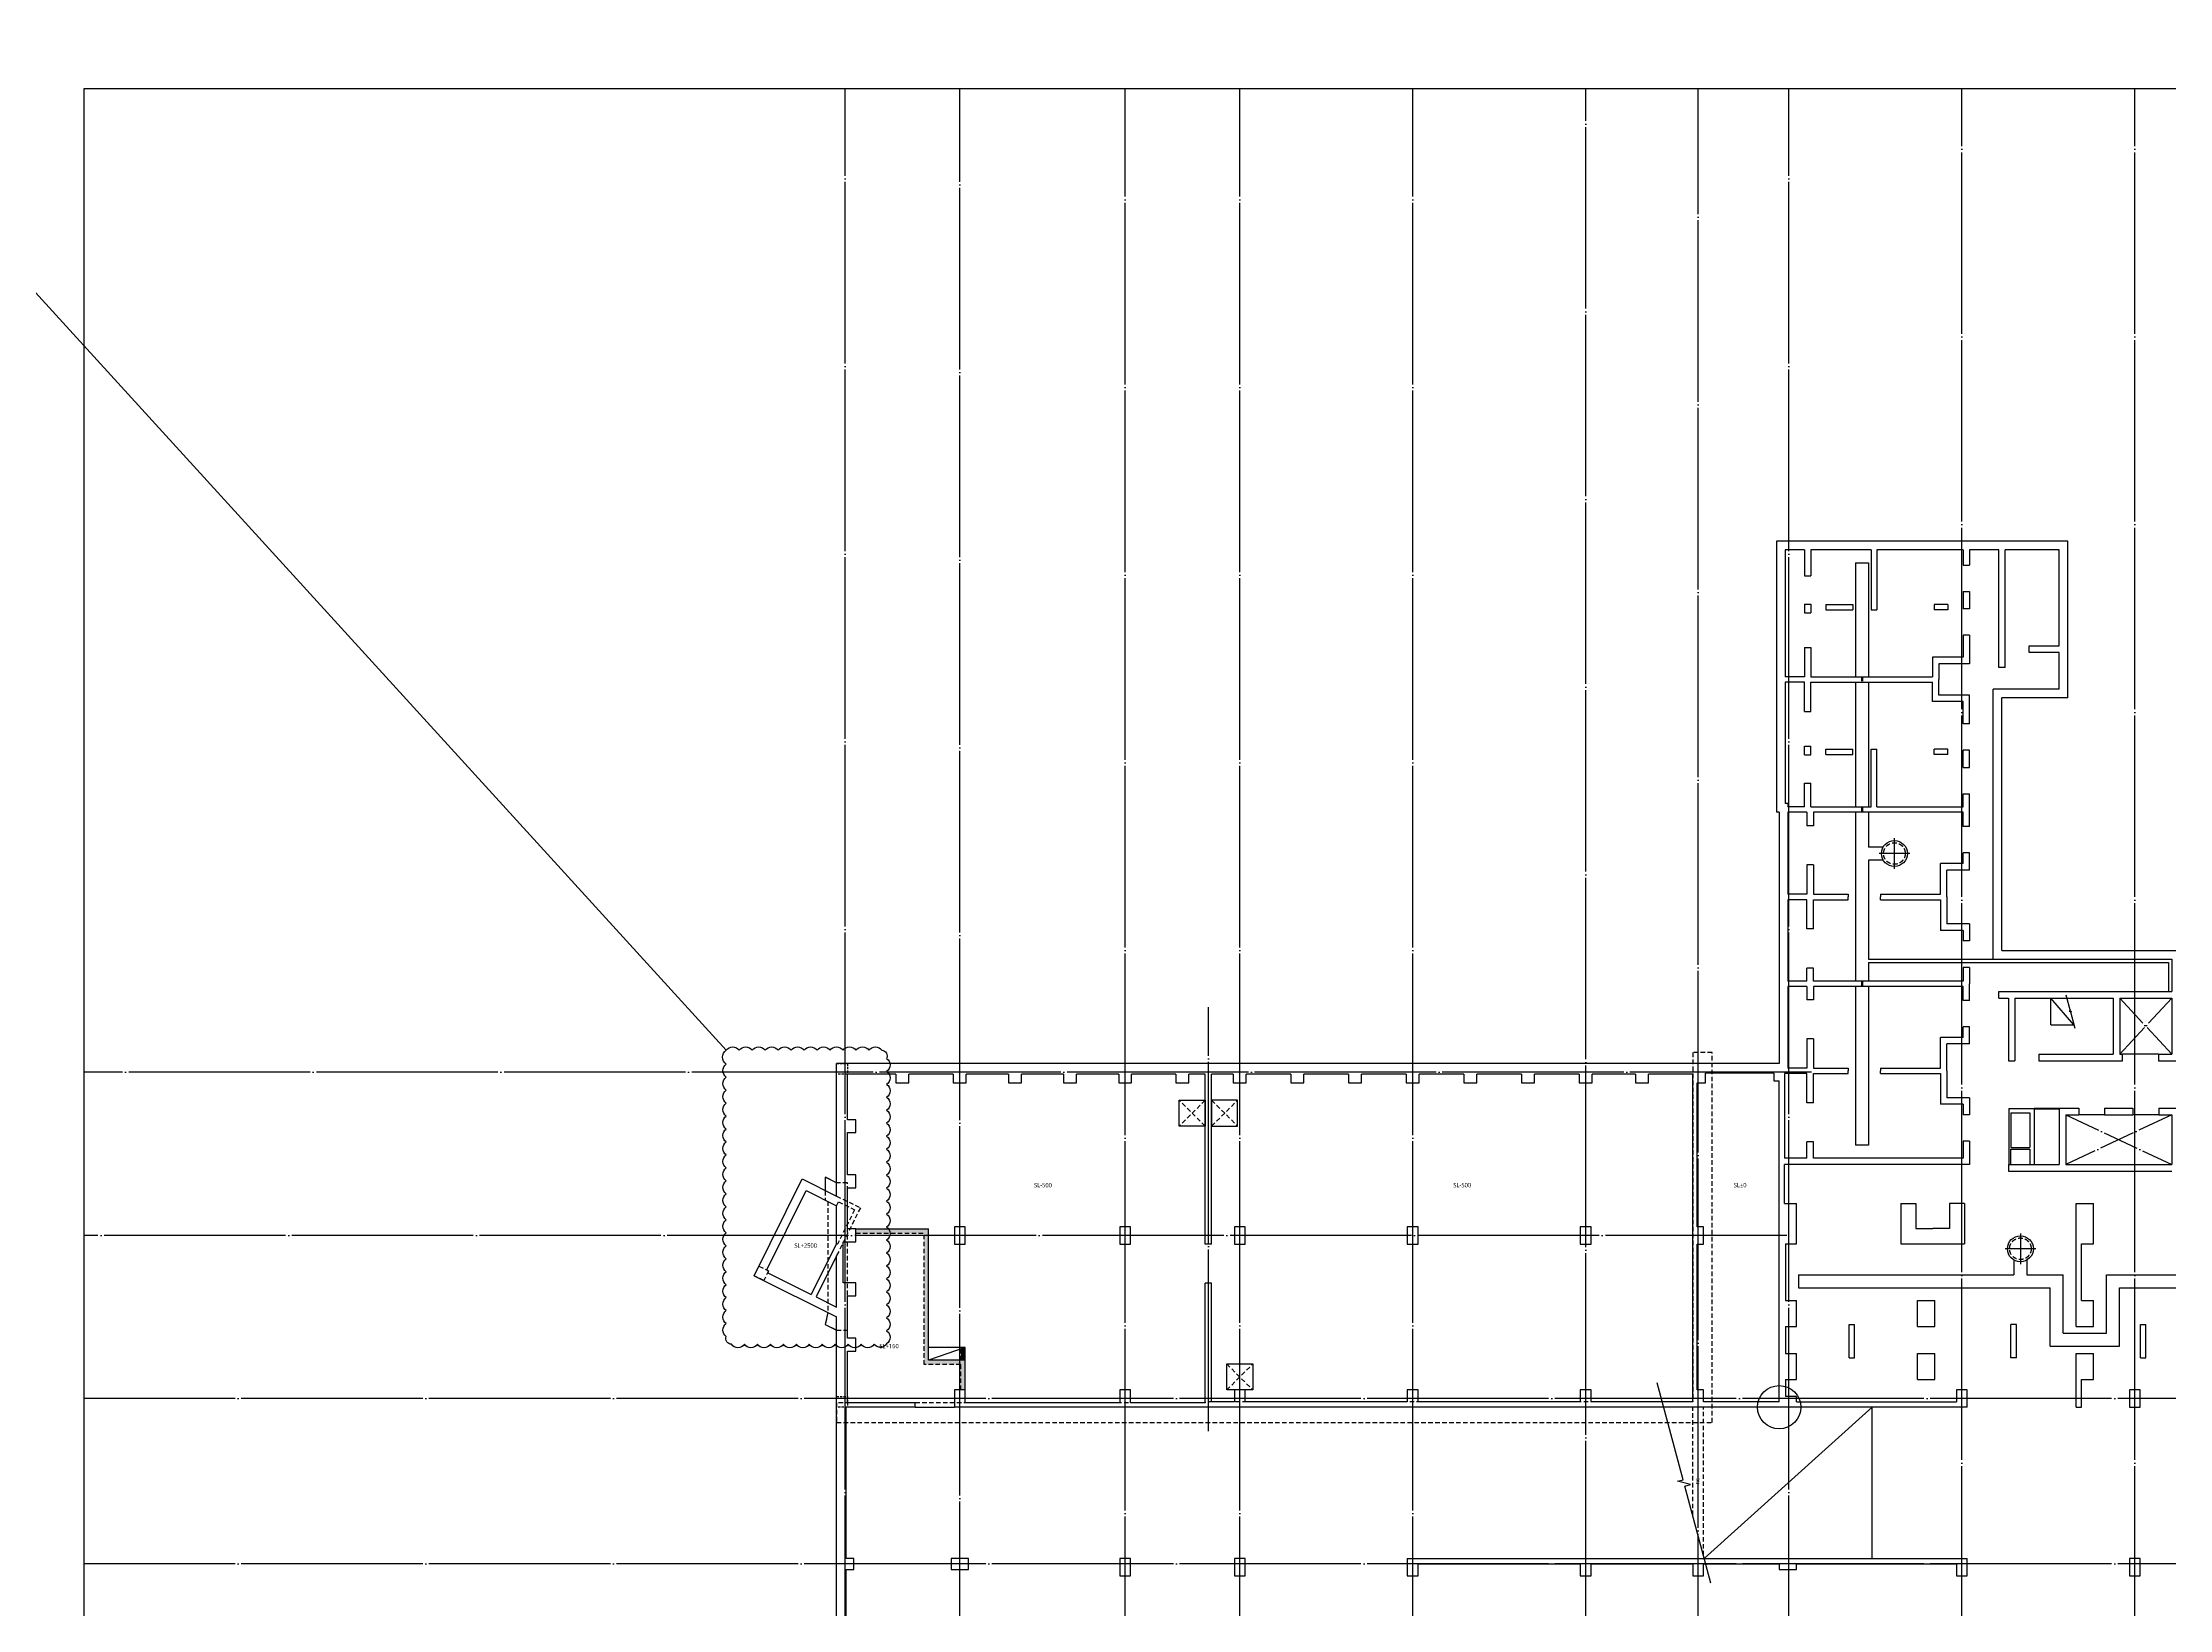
# Model space of a CAD drawing. Header units: millimetres. Extents: x 327808 to 2562540, y -728300 to 402793.
# Drawn here: x 1382625 to 1481003, y -555253 to -482780 of the extents above; entities that cross this region are included whole.
import ezdxf
from ezdxf.enums import TextEntityAlignment as Align
from ezdxf.xclip import XClip

# ---------------------------------------------------------------- set-up
doc = ezdxf.new("R2010")
doc.units = ezdxf.units.MM
doc.header["$LTSCALE"] = 140
doc.header["$XCLIPFRAME"] = 0
for name, pattern in [('XS-지하주차장$0$CEN', [62, 60, -1, 0, -1]), ('XS-지하주차장$0$DDOT', [14, 12, -1, 0, -1]), ('XS-지하주차장$0$HID', [2.3, 1.5, -0.8])]:
    doc.linetypes.add(name, pattern=pattern)
for name, color, linetype, plot in [('XS-지하주차장$0$220126', 20, 'Continuous', False), ('XS-지하주차장$0$B-TEXT', 7, 'Continuous', False), ('XS-지하주차장$0$DEF', 181, 'XS-지하주차장$0$HID', False), ('XS-지하주차장$0$DEFPOINT', 144, 'Continuous', False), ('XS-지하주차장$0$POINT', 165, 'Continuous', False)]:
    doc.layers.add(name, color=color, linetype=linetype, plot=plot)
for name, color, linetype in [('XS-지하주차장$0$252', 252, 'Continuous'), ('XS-지하주차장$0$C3', 145, 'Continuous'), ('XS-지하주차장$0$CEN-P', 14, 'XS-지하주차장$0$CEN'), ('XS-지하주차장$0$COL', 2, 'Continuous'), ('XS-지하주차장$0$EL4', 4, 'Continuous'), ('XS-지하주차장$0$EL7', 7, 'Continuous'), ('XS-지하주차장$0$FP-CORE', 8, 'Continuous'), ('XS-지하주차장$0$G', 4, 'XS-지하주차장$0$HID'), ('XS-지하주차장$0$OPEN', 9, 'XS-지하주차장$0$DDOT'), ('XS-지하주차장$0$RAMP', 7, 'Continuous'), ('XS-지하주차장$0$STEEL', 9, 'Continuous'), ('XS-지하주차장$0$W1', 2, 'Continuous'), ('XS-지하주차장$0$W2', 9, 'Continuous'), ('XS-지하주차장$0$기초꺽임', 4, 'XS-지하주차장$0$HID'), ('XS-지하주차장$0$집수정', 21, 'Continuous'), ('XS-지하주차장$0$집수정-주동', 21, 'Continuous'), ('XS-지하주차장$0$트렌치-주동', 21, 'Continuous')]:
    doc.layers.add(name, color=color, linetype=linetype)
doc.styles.add('XS-지하주차장$0$맑은 고딕', font='malgun.ttf')
doc.styles.add('XS-지하주차장$0$맑은고딕', font='malgun.ttf')

# ---------------------------------------------------------------- blocks, each defined once
blk = doc.blocks.new('XS-지하주차장$0$집수정-주동')
at = {"layer": 'XS-지하주차장$0$집수정-주동'}
for p, q in [((707, 0), (-707, 0)), ((0, 707), (0, -707))]:
    blk.add_line(p, q, dxfattribs=at)
blk.add_circle((0, 0), 600, dxfattribs=at)
at = {"layer": 'XS-지하주차장$0$집수정-주동', "linetype": 'XS-지하주차장$0$HID'}
blk.add_circle((0, 0), 500, dxfattribs=at)
blk = doc.blocks.new('XS-지하주차장$0$B2-1')
at = {"layer": 'XS-지하주차장$0$EL7'}
for p, q in [((23735, 17670), (23735, 16000)), ((26535, 17675), (26535, 16485)), ((26535, 15165), (26535, 13975))]:
    blk.add_line(p, q, dxfattribs=at)
at = {"layer": 'XS-지하주차장$0$FP-CORE'}
for p, q in [((22368, 13755), (21135, 12680)), ((22368, 12680), (22368, 13755)), ((22368, 12680), (21135, 12680))]:
    blk.add_line(p, q, dxfattribs=at)
blk.add_lwpolyline([(20979, 13383), (21727, 13584), (21739, 13540), (21764, 13640), (21775, 13596), (22524, 13797)], dxfattribs=at)
at = {"layer": 'XS-지하주차장$0$OPEN'}
for p, q in [((23735, 18275), (21135, 15875)), ((23735, 15875), (21135, 18275)), ((26535, 13375), (28835, 18275)), ((26535, 18275), (28835, 13375))]:
    blk.add_line(p, q, dxfattribs=at)
at = {"layer": 'XS-지하주차장$0$STEEL'}
for p, q in [((26235, 11910), (26235, 13075)), ((26265, 11910), (26265, 13075)), ((26265, 11910), (26235, 11910))]:
    blk.add_line(p, q, dxfattribs=at)
at = {"layer": 'XS-지하주차장$0$W1'}
for p, q in [((33060, 27800), (28935, 27800)), ((33260, 27800), (33860, 27800)), ((33860, 27800), (33860, 27500)), ((35130, 27800), (35130, 27000)), ((35130, 27800), (40060, 27800)), ((40060, 27800), (40060, 27500)), ((30635, 27500), (28935, 27500)), ((30635, 27500), (30635, 27000)), ((32495, 27000), (30635, 27000)), ((32495, 27500), (32495, 27000)), ((32495, 27500), (33860, 27500)), ((36330, 27000), (35130, 27000)), ((36330, 27500), (37575, 27500)), ((36330, 27500), (36330, 27000)), ((37575, 27500), (37575, 27000)), ((38775, 27000), (37575, 27000)), ((38775, 27500), (38775, 27000)), ((38775, 27500), (40060, 27500)), ((37775, 24570), (36240, 24570)), ((36240, 24570), (36240, 24320)), ((37775, 24320), (36240, 24320)), ((37775, 24570), (37775, 24320)), ((30635, 22175), (30635, 21475)), ((30635, 22175), (32495, 22175)), ((32495, 22175), (32495, 19225)), ((30635, 21475), (31795, 21475)), ((31795, 21475), (31795, 20700)), ((31795, 19925), (31795, 20700)), ((30635, 19225), (30635, 19925)), ((30635, 19925), (31795, 19925)), ((18935, 19575), (22735, 19575)), ((18935, 10415), (18935, 19575)), ((30635, 19225), (32495, 19225)), ((19335, 18275), (20835, 18275)), ((19335, 10015), (19335, 18275)), ((20835, 10275), (20835, 18275)), ((21135, 15875), (21135, 18275)), ((21135, 18275), (23735, 18275)), ((23735, 17670), (23735, 18275)), ((24035, 17670), (24035, 18675)), ((26235, 18575), (28845, 18575)), ((26235, 17675), (26235, 18575)), ((26535, 18275), (28835, 18275)), ((26535, 17675), (26535, 18275)), ((28835, 13375), (28835, 18275)), ((29135, 10725), (29135, 18275)), ((23735, 17670), (24035, 17670)), ((26235, 17675), (26535, 17675)), ((37775, 17080), (36240, 17080)), ((36240, 16830), (36240, 17080)), ((37775, 16830), (36240, 16830)), ((37775, 16830), (37775, 17080)), ((21135, 15875), (23735, 15875)), ((23735, 15875), (23735, 16000)), ((24035, 16000), (23735, 16000)), ((24035, 12135), (24035, 16000)), ((24035, 15575), (24035, 16000)), ((26235, 15165), (26235, 16485)), ((26235, 16485), (26535, 16485)), ((26535, 15165), (26535, 16485)), ((21135, 11025), (21135, 15575)), ((21135, 15575), (23735, 15575)), ((23735, 12135), (23735, 15575)), ((26235, 15165), (26535, 15165)), ((26235, 13075), (26235, 13975)), ((26235, 13975), (26535, 13975)), ((26535, 13375), (26535, 13975)), ((32495, 14660), (30635, 14660)), ((30635, 13860), (30635, 14660)), ((36330, 13860), (30635, 13860)), ((32495, 14110), (32495, 14660)), ((35130, 14110), (32495, 14110)), ((35130, 14110), (35130, 14660)), ((36330, 14660), (35130, 14660)), ((36330, 13860), (36330, 14660)), ((37575, 13860), (37575, 14660)), ((38775, 14660), (37575, 14660)), ((40060, 13860), (37575, 13860)), ((38775, 14110), (38775, 14660)), ((40060, 14110), (38775, 14110)), ((40060, 13860), (40060, 14110)), ((7250, 13475), (0, 13475)), ((0, 13475), (0, 0)), ((400, 13075), (400, 10575)), ((4850, 13075), (400, 13075)), ((4850, 11685), (4850, 13075)), ((6850, 13075), (5150, 13075)), ((5150, 13075), (5150, 11685)), ((6850, 13075), (6850, 10015)), ((7250, 13475), (7250, 10415)), ((26235, 13075), (28835, 13075)), ((26535, 13375), (28835, 13375)), ((28835, 10725), (28835, 13075)), ((23735, 12135), (24035, 12135)), ((5150, 11685), (4850, 11685)), ((21135, 11025), (24035, 11025)), ((24035, 10725), (24035, 11025)), ((37775, 11090), (36240, 11090)), ((36240, 11090), (36240, 10840)), ((37775, 10840), (36240, 10840)), ((37775, 11090), (37775, 10840)), ((5840, 10575), (400, 10575)), ((5840, 10275), (400, 10275)), ((400, 10275), (400, 8925)), ((5840, 10575), (5840, 10275)), ((19335, 10015), (6850, 10015)), ((18935, 10415), (7250, 10415)), ((21135, 10275), (20835, 10275)), ((21135, 10275), (21135, 10725)), ((21135, 10725), (24035, 10725)), ((28835, 10725), (29135, 10725)), ((400, 8925), (1115, 8925)), ((1115, 8625), (1115, 8925)), ((2325, 8625), (2325, 8925)), ((2325, 8925), (3125, 8925)), ((3125, 8925), (3125, 8625)), ((4345, 8925), (4345, 8625)), ((4345, 8925), (5675, 8925)), ((5675, 8925), (5675, 7505)), ((8455, 8925), (7125, 8925)), ((7125, 8925), (7125, 7505)), ((8455, 8925), (8455, 8625)), ((9675, 8925), (9675, 8625)), ((10475, 8925), (9675, 8925)), ((10475, 8625), (10475, 8925)), ((11685, 8625), (11685, 8925)), ((12440, 8925), (11685, 8925)), ((13205, 8925), (12440, 8925)), ((13205, 8925), (13205, 8625)), ((15215, 8925), (14425, 8925)), ((14425, 8925), (14425, 8625)), ((15215, 8925), (15215, 7875)), ((17705, 8925), (18495, 8925)), ((17705, 8925), (17705, 7875)), ((18495, 8925), (18495, 8625)), ((19715, 8925), (20480, 8925)), ((19715, 8925), (19715, 8625)), ((21245, 8925), (20480, 8925)), ((21245, 8925), (21245, 8625)), ((23255, 8925), (22465, 8925)), ((22465, 8925), (22465, 8625)), ((23255, 8925), (23255, 7875)), ((25745, 8925), (26535, 8925)), ((25745, 8925), (25745, 7875)), ((26535, 8925), (26535, 8625)), ((27755, 8925), (28535, 8925)), ((27755, 8925), (27755, 8625)), ((28535, 8925), (28835, 8925)), ((28835, 8925), (28835, 370)), ((400, 8625), (1115, 8625)), ((400, 8625), (400, 4630)), ((2325, 8625), (3125, 8625)), ((2930, 7925), (2930, 7295)), ((2930, 7925), (3180, 7925)), ((3180, 7925), (3180, 7295)), ((4345, 8625), (5375, 8625)), ((5375, 8625), (5375, 7205)), ((8455, 8625), (7425, 8625)), ((7425, 8625), (7425, 7205)), ((9620, 7925), (9620, 7295)), ((9870, 7925), (9620, 7925)), ((10475, 8625), (9675, 8625)), ((9870, 7925), (9870, 7295)), ((12290, 8625), (11685, 8625)), ((12290, 4630), (12290, 8625)), ((12540, 8625), (12540, 1705)), ((13205, 8625), (12540, 8625)), ((14915, 8625), (14425, 8625)), ((14915, 8625), (14915, 7575)), ((16460, 7875), (15215, 7875)), ((16460, 7875), (17705, 7875)), ((18005, 8625), (18495, 8625)), ((18005, 8625), (18005, 7575)), ((19715, 8625), (20355, 8625)), ((20355, 8625), (20355, 1705)), ((20605, 8625), (20605, 1705)), ((21245, 8625), (20605, 8625)), ((22955, 8625), (22465, 8625)), ((22955, 8625), (22955, 7575)), ((24500, 7875), (23255, 7875)), ((24500, 7875), (25745, 7875)), ((26045, 8625), (26535, 8625)), ((26045, 8625), (26045, 7575)), ((27755, 8625), (28535, 8625)), ((28535, 8625), (28535, 1705)), ((30635, 8695), (30635, 7995)), ((30635, 8695), (32495, 8695)), ((30635, 7995), (31795, 7995)), ((31795, 7995), (31795, 7220)), ((32495, 5745), (32495, 8695)), ((2930, 7295), (3180, 7295)), ((5375, 7205), (6275, 7205)), ((5675, 7505), (6400, 7505)), ((6275, 1585), (6275, 7205)), ((7125, 7505), (6400, 7505)), ((6525, 1585), (6525, 7205)), ((7425, 7205), (6525, 7205)), ((9870, 7295), (9620, 7295)), ((16335, 7575), (14915, 7575)), ((16335, 4805), (16335, 7575)), ((16585, 4805), (16585, 7575)), ((16585, 7575), (18005, 7575)), ((24375, 7575), (22955, 7575)), ((24375, 4805), (24375, 7575)), ((24625, 4805), (24625, 7575)), ((24625, 7575), (26045, 7575)), ((31795, 6445), (31795, 7220)), ((35130, 6520), (35130, 7320)), ((36330, 7320), (35130, 7320)), ((36330, 6520), (36330, 7320)), ((37575, 6520), (37575, 7320)), ((38775, 7320), (37575, 7320)), ((38775, 6520), (38775, 7320)), ((30635, 5745), (30635, 6445)), ((30635, 6445), (31795, 6445)), ((36330, 6520), (35130, 6520)), ((38775, 6520), (37575, 6520)), ((30635, 5745), (32495, 5745)), ((400, 4630), (3180, 4630)), ((400, 4380), (3180, 4380)), ((400, 4380), (400, 1585)), ((3180, 4380), (3180, 4630)), ((12290, 4630), (9620, 4630)), ((9620, 4380), (9620, 4630)), ((12290, 4380), (9620, 4380)), ((12290, 1585), (12290, 4380)), ((16335, 4805), (16460, 4805)), ((16585, 4805), (16460, 4805)), ((24375, 4805), (24500, 4805)), ((24625, 4805), (24500, 4805)), ((2930, 2285), (2930, 3520)), ((2930, 3520), (3180, 3520)), ((3180, 2285), (3180, 3520)), ((9620, 2285), (9620, 3520)), ((9870, 3520), (9620, 3520)), ((9870, 2285), (9870, 3520)), ((16335, 1705), (16335, 3305)), ((16335, 3305), (16460, 3305)), ((16585, 3305), (16460, 3305)), ((16585, 1705), (16585, 3305)), ((24375, 1705), (24375, 3305)), ((24375, 3305), (24500, 3305)), ((24625, 3305), (24500, 3305)), ((24625, 1705), (24625, 3305)), ((37775, 3600), (36240, 3600)), ((36240, 3350), (36240, 3600)), ((37775, 3350), (36240, 3350)), ((37775, 3350), (37775, 3600)), ((2930, 2285), (3180, 2285)), ((9870, 2285), (9620, 2285)), ((400, 1585), (1600, 1585)), ((400, 1285), (1600, 1285)), ((400, 1285), (400, 400)), ((1600, 1285), (1600, 1585)), ((2910, 1585), (3310, 1585)), ((2910, 1285), (2910, 1585)), ((2910, 1285), (3310, 1285)), ((3310, 1285), (3310, 1585)), ((4920, 1585), (6275, 1585)), ((4920, 1285), (4920, 1585)), ((4920, 1285), (6275, 1285)), ((6275, 1285), (6275, 400)), ((7880, 1585), (6525, 1585)), ((7880, 1285), (6525, 1285)), ((6525, 1285), (6525, 400)), ((7880, 1285), (7880, 1585)), ((9890, 1585), (9490, 1585)), ((9490, 1285), (9490, 1585)), ((9890, 1285), (9490, 1285)), ((9890, 1285), (9890, 1585)), ((11200, 1285), (11200, 1585)), ((12290, 1585), (11200, 1585)), ((12290, 1285), (11200, 1285)), ((12290, 1285), (12290, 520)), ((12540, 1705), (13170, 1705)), ((12540, 1405), (12540, 520)), ((12540, 1405), (13170, 1405)), ((13170, 1705), (13170, 1405)), ((14980, 1705), (16335, 1705)), ((14980, 1705), (14980, 1405)), ((14980, 1405), (16335, 1405)), ((16335, 1405), (16335, 520)), ((17940, 1705), (16585, 1705)), ((17940, 1405), (16585, 1405)), ((16585, 1405), (16585, 520)), ((17940, 1705), (17940, 1405)), ((20355, 1705), (19750, 1705)), ((19750, 1705), (19750, 1405)), ((20355, 1405), (19750, 1405)), ((20355, 1405), (20355, 520)), ((20605, 1705), (21210, 1705)), ((20605, 1405), (20605, 520)), ((20605, 1405), (21210, 1405)), ((21210, 1705), (21210, 1405)), ((23020, 1705), (24375, 1705)), ((23020, 1705), (23020, 1405)), ((23020, 1405), (24375, 1405)), ((24375, 1405), (24375, 520)), ((25980, 1705), (24625, 1705)), ((25980, 1405), (24625, 1405)), ((24625, 1405), (24625, 370)), ((25980, 1705), (25980, 1405)), ((28535, 1705), (27790, 1705)), ((27790, 1705), (27790, 1405)), ((28535, 1405), (27790, 1405)), ((28535, 1405), (28535, 370)), ((0, 0), (12540, 0)), ((400, 400), (6275, 400)), ((6525, 400), (12140, 400)), ((12140, 520), (12140, 400)), ((12140, 520), (12290, 520)), ((12540, 520), (16335, 520)), ((12540, 120), (12540, 0)), ((12540, 120), (24160, 120)), ((16585, 520), (20355, 520)), ((20605, 520), (24375, 520)), ((24625, 370), (28535, 370)), ((39810, 120), (24960, 120)), ((30635, 370), (28835, 370)), ((32495, 920), (30635, 920)), ((30635, 370), (30635, 920)), ((32495, 420), (32495, 920)), ((32495, 420), (35130, 420)), ((35130, 420), (35130, 920)), ((36330, 920), (35130, 920)), ((36330, 420), (36330, 920)), ((36330, 420), (37575, 420)), ((38775, 920), (37575, 920)), ((37575, 420), (37575, 920)), ((38775, 420), (38775, 920)), ((38775, 420), (39560, 420))]:
    blk.add_line(p, q, dxfattribs=at)
for points in [[(36330, 20300), (35130, 20300), (35130, 21100), (36330, 21100)], [(38775, 20300), (37575, 20300), (37575, 21100), (38775, 21100)]]:
    blk.add_lwpolyline(points, close=True, dxfattribs=at)
at = {"layer": 'XS-지하주차장$0$W2'}
for p, q in [((26250, 11910), (28835, 11910)), ((26250, 10740), (26250, 11910)), ((26440, 11720), (28040, 11720)), ((26440, 10830), (26440, 11720)), ((26440, 10830), (28040, 10830)), ((28040, 10830), (28040, 11720)), ((28130, 11720), (28835, 11720)), ((28130, 10830), (28130, 11720)), ((28835, 10830), (28130, 10830)), ((26250, 10740), (28835, 10740))]:
    blk.add_line(p, q, dxfattribs=at)
at = {"layer": 'XS-지하주차장$0$트렌치-주동'}
for p, q in [((33930, 15260), (33930, 23720)), ((34530, 23720), (33930, 23720)), ((34530, 15860), (34530, 23720)), ((19485, 18125), (20835, 18125)), ((19485, 4250), (19485, 18125)), ((37230, 15860), (34530, 15860)), ((37230, 12660), (37230, 15860)), ((36630, 15260), (33930, 15260)), ((36630, 13260), (36630, 15260)), ((33930, 11578), (33930, 13260)), ((36630, 13260), (33930, 13260)), ((34530, 1020), (34530, 12660)), ((37230, 12660), (34530, 12660)), ((33250, 11578), (33930, 11578)), ((33250, 10978), (33930, 10978)), ((33930, 1020), (33930, 10978)), ((19335, 4250), (19335, 10015)), ((14150, 4930), (14150, 4250)), ((14750, 4930), (14750, 4250)), ((1000, 4250), (6275, 4250)), ((1000, 3650), (1000, 4250)), ((6525, 4250), (12290, 4250)), ((12540, 4250), (14150, 4250)), ((14750, 4250), (19335, 4250)), ((19485, 4250), (20355, 4250)), ((20605, 4250), (27935, 4250)), ((27935, 4250), (27935, 3650)), ((1000, 3650), (6275, 3650)), ((6525, 3650), (12290, 3650)), ((12540, 3650), (20355, 3650)), ((20605, 3650), (27935, 3650)), ((33930, 1020), (34530, 1020))]:
    blk.add_line(p, q, dxfattribs=at)
at = {"layer": 'XS-지하주차장$0$트렌치-주동', "linetype": 'XS-지하주차장$0$HID'}
for p, q in [((6275, 3975), (6525, 3975)), ((12290, 3975), (12540, 3975)), ((20355, 3975), (20605, 3975)), ((6275, 3925), (6525, 3925)), ((12290, 3925), (12540, 3925)), ((20355, 3925), (20605, 3925))]:
    blk.add_line(p, q, dxfattribs=at)
at = {"layer": 'XS-지하주차장$0$집수정-주동', "rotation": 90}
blk.add_blockref('XS-지하주차장$0$집수정-주동', (32730, 11278), dxfattribs=at)
at = {"layer": 'XS-지하주차장$0$집수정-주동'}
blk.add_blockref('XS-지하주차장$0$집수정-주동', (14450, 5450), dxfattribs=at)
blk = doc.blocks.new('XS-지하주차장$0$집수정-1.2x1.2')
at = {"layer": 'XS-지하주차장$0$집수정'}
for p, q in [((0, 0), (0, 1200)), ((0, 1200), (1200, 1200)), ((1200, 1200), (1200, 0)), ((1200, 0), (0, 0))]:
    blk.add_line(p, q, dxfattribs=at)
at = {"layer": 'XS-지하주차장$0$집수정', "linetype": 'XS-지하주차장$0$HID'}
for p, q in [((0, 0), (1200, 1200)), ((0, 1200), (1200, 0))]:
    blk.add_line(p, q, dxfattribs=at)
blk = doc.blocks.new('XS-지하주차장')
at = {"layer": 'XS-지하주차장$0$252'}
h = blk.add_hatch(color=256, dxfattribs=at)
h.dxf.hatch_style = 1
h.paths.add_polyline_path([(122560, 184570), (122560, 190650), (119210, 190650), (119210, 190450), (122360, 190450), (122360, 184370), (124060, 184370), (124060, 183200), (124260, 183200), (124260, 184570)])
at = {"layer": 'XS-지하주차장$0$220126'}
blk.add_line((113209, 198916), (-12574, 336835), dxfattribs=at)
blk.add_lwpolyline([(113209, 198916, -0.520567), (113809, 198916, -0.520567), (114409, 198916, -0.520567), (115009, 198916, -0.520567), (115609, 198916, -0.520567), (116209, 198916, -0.520567), (116809, 198916, -0.520567), (117409, 198916, -0.520567), (118009, 198916, -0.520567), (118609, 198916, -0.520567), (119209, 198916, -0.520567), (119809, 198916, -0.520567), (120409, 198916, -0.520567), (120627, 198534, -0.520567), (120627, 197934, -0.520567), (120627, 197334, -0.520567), (120627, 196734, -0.520567), (120627, 196134, -0.520567), (120627, 195534, -0.520567), (120627, 194934, -0.520567), (120627, 194334, -0.520567), (120627, 193734, -0.520567), (120627, 193134, -0.520567), (120627, 192534, -0.520567), (120627, 191934, -0.520567), (120627, 191334, -0.520567), (120627, 190734, -0.520567), (120627, 190134, -0.520567), (120627, 189534, -0.520567), (120627, 188934, -0.520567), (120627, 188334, -0.520567), (120627, 187734, -0.520567), (120627, 187134, -0.520567), (120627, 186534, -0.520567), (120627, 185934, -0.520567), (120627, 185334, -0.520567), (120051, 185310, -0.520567), (119451, 185310, -0.520567), (118851, 185310, -0.520567), (118251, 185310, -0.520567), (117651, 185310, -0.520567), (117051, 185310, -0.520567), (116451, 185310, -0.520567), (115851, 185310, -0.520567), (115251, 185310, -0.520567), (114651, 185310, -0.520567), (114051, 185310, -0.520567), (113451, 185310, -0.520567), (113209, 185668, -0.520567), (113209, 186268, -0.520567), (113209, 186868, -0.520567), (113209, 187468, -0.520567), (113209, 188068, -0.520567), (113209, 188668, -0.520567), (113209, 189268, -0.520567), (113209, 189868, -0.520567), (113209, 190468, -0.520567), (113209, 191068, -0.520567), (113209, 191668, -0.520567), (113209, 192268, -0.520567), (113209, 192868, -0.520567), (113209, 193468, -0.520567), (113209, 194068, -0.520567), (113209, 194668, -0.520567), (113209, 195268, -0.520567), (113209, 195868, -0.520567), (113209, 196468, -0.520567), (113209, 197068, -0.520567), (113209, 197668, -0.520567), (113209, 198268, -0.520567)], format="xyb", close=True, dxfattribs=at)
at = {"layer": 'XS-지하주차장$0$252'}
blk.add_solid([(124060, 185170), (124260, 185170), (124060, 184570), (124260, 184570)], dxfattribs=at)
at = {"layer": 'XS-지하주차장$0$C3', "linetype": 'XS-지하주차장$0$HID', "ltscale": 0.5}
for points in [[(118310, 198300), (118810, 198300), (118810, 197800), (118310, 197800)], [(118310, 182900), (118810, 182900), (118810, 182400), (118310, 182400)]]:
    blk.add_lwpolyline(points, close=True, dxfattribs=at)
at = {"layer": 'XS-지하주차장$0$CEN-P'}
for p, q in [((118710, 48390), (118710, 243390)), ((124010, 117560), (124010, 243390)), ((131660, 125550), (131660, 243390)), ((136960, 125550), (136960, 243390)), ((144960, 125550), (144960, 243390)), ((152960, 85650), (152960, 243390)), ((158160, 142100), (158160, 243390)), ((162360, 48390), (162360, 243390)), ((170360, 162600), (170360, 243390)), ((178360, 162600), (178360, 243390)), ((135510, 181300), (135510, 200900)), ((163410, 197900), (83510, 197900)), ((162270, 190350), (83510, 190350)), ((307490, 182800), (83510, 182800)), ((307490, 175150), (83510, 175150))]:
    blk.add_line(p, q, dxfattribs=at)
at = {"layer": 'XS-지하주차장$0$COL'}
for p, q in [((161910, 198300), (118310, 198300)), ((118310, 192170), (118310, 198300)), ((121060, 197800), (118810, 197800)), ((118810, 195700), (118810, 197800)), ((121060, 197800), (121060, 197400)), ((123710, 197800), (121660, 197800)), ((121660, 197400), (121660, 197800)), ((123710, 197800), (123710, 197400)), ((126260, 197800), (124310, 197800)), ((124310, 197400), (124310, 197800)), ((126260, 197800), (126260, 197400)), ((128810, 197800), (126860, 197800)), ((126860, 197400), (126860, 197800)), ((128810, 197800), (128810, 197400)), ((131360, 197800), (129410, 197800)), ((129410, 197400), (129410, 197800)), ((131360, 197800), (131360, 197400)), ((134010, 197800), (131960, 197800)), ((131960, 197400), (131960, 197800)), ((134010, 197800), (134010, 197400)), ((135360, 197800), (134610, 197800)), ((134610, 197400), (134610, 197800)), ((135360, 189950), (135360, 197800)), ((136660, 197800), (135660, 197800)), ((135660, 189950), (135660, 197800)), ((136660, 197800), (136660, 197400)), ((139325, 197800), (137260, 197800)), ((137260, 197400), (137260, 197800)), ((139325, 197800), (139325, 197400)), ((141995, 197800), (139925, 197800)), ((139925, 197400), (139925, 197800)), ((141995, 197800), (141995, 197400)), ((144660, 197800), (142595, 197800)), ((142595, 197400), (142595, 197800)), ((144660, 197800), (144660, 197400)), ((147325, 197800), (145260, 197800)), ((145260, 197400), (145260, 197800)), ((147325, 197800), (147325, 197400)), ((149995, 197800), (147925, 197800)), ((147925, 197400), (147925, 197800)), ((149995, 197800), (149995, 197400)), ((152660, 197800), (150595, 197800)), ((150595, 197400), (150595, 197800)), ((152660, 197800), (152660, 197400)), ((155260, 197800), (153260, 197800)), ((153260, 197400), (153260, 197800)), ((155260, 197800), (155260, 197400)), ((157910, 197800), (155860, 197800)), ((155860, 197400), (155860, 197800)), ((157910, 182650), (157910, 197800)), ((161660, 197850), (158510, 197850)), ((158510, 197400), (158510, 197850)), ((161660, 197850), (161660, 197500)), ((121060, 197400), (121660, 197400)), ((123710, 197400), (124310, 197400)), ((126260, 197400), (126860, 197400)), ((128810, 197400), (129410, 197400)), ((131360, 197400), (131960, 197400)), ((134010, 197400), (134610, 197400)), ((136660, 197400), (137260, 197400)), ((139325, 197400), (139925, 197400)), ((141995, 197400), (142595, 197400)), ((144660, 197400), (145260, 197400)), ((147325, 197400), (147925, 197400)), ((149995, 197400), (150595, 197400)), ((152660, 197400), (153260, 197400)), ((155260, 197400), (155860, 197400)), ((158110, 190750), (158110, 197400)), ((158110, 197400), (158510, 197400)), ((161660, 197500), (161910, 197500)), ((119210, 195700), (118810, 195700)), ((118810, 193150), (118810, 195100)), ((118810, 195100), (119210, 195100)), ((119210, 195100), (119210, 195700)), ((119210, 193150), (118810, 193150)), ((119210, 192550), (119210, 193150)), ((118810, 190650), (118810, 192550)), ((118810, 192550), (119210, 192550)), ((118310, 189968), (118310, 191723)), ((118610, 188150), (118610, 190050)), ((118610, 190050), (119210, 190050)), ((119210, 190650), (118810, 190650)), ((119210, 190050), (119210, 190650)), ((135660, 189950), (135360, 189950)), ((158110, 183200), (158110, 189950)), ((118310, 187033), (118310, 189406)), ((119210, 188150), (118610, 188150)), ((119210, 187550), (119210, 188150)), ((135360, 182600), (135360, 188140)), ((135660, 188140), (135360, 188140)), ((135660, 182650), (135660, 188140)), ((118810, 185600), (118810, 187550)), ((118810, 187550), (119210, 187550)), ((118310, 129050), (118310, 186587)), ((119210, 185600), (118810, 185600)), ((118810, 182600), (118810, 185000)), ((118810, 185000), (119210, 185000)), ((119210, 185000), (119210, 185600)), ((124260, 183200), (123760, 183200)), ((123760, 183200), (123760, 182400)), ((124260, 182600), (124260, 183200)), ((131910, 183200), (131410, 183200)), ((131410, 183200), (131410, 182600)), ((131910, 182600), (131910, 183200)), ((137210, 183200), (136710, 183200)), ((136710, 183200), (136710, 182650)), ((137210, 182650), (137210, 183200)), ((145210, 183200), (144710, 183200)), ((144710, 183200), (144710, 182650)), ((145210, 182650), (145210, 183200)), ((153210, 183200), (152710, 183200)), ((152710, 183200), (152710, 182650)), ((153210, 182650), (153210, 183200)), ((158410, 183200), (158110, 183200)), ((158410, 182650), (158410, 183200)), ((170610, 183200), (170110, 183200)), ((170110, 183200), (170110, 182650)), ((170610, 182400), (170610, 183200)), ((118760, 175400), (118760, 182400)), ((121950, 182400), (118760, 182400)), ((121950, 182600), (118810, 182600)), ((121950, 182400), (121950, 182600)), ((170610, 182400), (123760, 182400)), ((131410, 182600), (124260, 182600)), ((135360, 182600), (131910, 182600)), ((136710, 182650), (135660, 182650)), ((144710, 182650), (137210, 182650)), ((152710, 182650), (145210, 182650)), ((157910, 182650), (153210, 182650)), ((161910, 182650), (158410, 182650)), ((162710, 182900), (162210, 182900)), ((162710, 182650), (162710, 182900)), ((162710, 182650), (170110, 182650)), ((119110, 175400), (118760, 175400)), ((119110, 174900), (119110, 175400)), ((144710, 175400), (144710, 174600)), ((144710, 175400), (170610, 175400)), ((145210, 174600), (145210, 175150)), ((145210, 175150), (152710, 175150)), ((152710, 175150), (152710, 174600)), ((153210, 174600), (153210, 175150)), ((153210, 175150), (157910, 175150)), ((158410, 175150), (161910, 175150)), ((161910, 175150), (161910, 174900)), ((162710, 175150), (170110, 175150)), ((162710, 174900), (162710, 175150)), ((170110, 175150), (170110, 174600)), ((170610, 174600), (170610, 175400)), ((118760, 167300), (118760, 174900)), ((118760, 174900), (119110, 174900)), ((144710, 174600), (145210, 174600)), ((152710, 174600), (153210, 174600)), ((161910, 174900), (162710, 174900)), ((170110, 174600), (170610, 174600))]:
    blk.add_line(p, q, dxfattribs=at)
for points in [[(124260, 190750), (123760, 190750), (123760, 189950), (124260, 189950)], [(131910, 190750), (131410, 190750), (131410, 189950), (131910, 189950)], [(137210, 190750), (136710, 190750), (136710, 189950), (137210, 189950)], [(145210, 190750), (144710, 190750), (144710, 189950), (145210, 189950)], [(153210, 190750), (152710, 190750), (152710, 189950), (153210, 189950)], [(178610, 183200), (178110, 183200), (178110, 182400), (178610, 182400)], [(123610, 175400), (123610, 174900), (124410, 174900), (124410, 175400)], [(131910, 175400), (131410, 175400), (131410, 174600), (131910, 174600)], [(137210, 175400), (136710, 175400), (136710, 174600), (137210, 174600)], [(178610, 175400), (178110, 175400), (178110, 174600), (178610, 174600)]]:
    blk.add_lwpolyline(points, close=True, dxfattribs=at)
for points in [[(158110, 189950), (158410, 189950), (158410, 190750), (158110, 190750)], [(157910, 175150), (157910, 174600), (158410, 174600), (158410, 175150)]]:
    blk.add_lwpolyline(points, dxfattribs=at)
at = {"layer": 'XS-지하주차장$0$DEF', "linetype": 'XS-지하주차장$0$HID'}
for p, q in [((118310, 192170), (119411, 191623)), ((118310, 191723), (118399, 191902)), ((118399, 191902), (119143, 191532)), ((119411, 191623), (118310, 189406)), ((119143, 191532), (118355, 189946)), ((118310, 189968), (118355, 189946))]:
    blk.add_line(p, q, dxfattribs=at)
at = {"layer": 'XS-지하주차장$0$DEFPOINT'}
blk.add_lwpolyline([(83510, 48390), (83510, 243390), (307490, 243390), (307490, 48390)], close=True, dxfattribs=at)
at = {"layer": 'XS-지하주차장$0$DEFPOINT', "linetype": 'XS-지하주차장$0$HID'}
blk.add_lwpolyline([(115170, 188705), (114948, 188257), (114500, 188480), (114722, 188927)], close=True, dxfattribs=at)
at = {"layer": 'XS-지하주차장$0$EL4'}
for p, q in [((119210, 190650), (122560, 190650)), ((122560, 184570), (122560, 190650)), ((124260, 185170), (122560, 185170)), ((124260, 185170), (122560, 184570)), ((124260, 183200), (124260, 185170)), ((124260, 184570), (122560, 184570)), ((121950, 182400), (123760, 182400))]:
    blk.add_line(p, q, dxfattribs=at)
at = {"layer": 'XS-지하주차장$0$EL4', "linetype": 'XS-지하주차장$0$HID'}
for p, q in [((119210, 190450), (122360, 190450)), ((122360, 184370), (122360, 190450)), ((124060, 184570), (124060, 185170)), ((124060, 184370), (122360, 184370)), ((124060, 183200), (124060, 184370))]:
    blk.add_line(p, q, dxfattribs=at)
at = {"layer": 'XS-지하주차장$0$G'}
for p, q in [((157910, 177407), (157910, 182400)), ((158410, 175541), (158410, 182400))]:
    blk.add_line(p, q, dxfattribs=at)
at = {"layer": 'XS-지하주차장$0$POINT'}
blk.add_circle((161910, 182400), 1000, dxfattribs=at)
at = {"layer": 'XS-지하주차장$0$RAMP'}
for p, q in [((166210, 182400), (158448, 175400)), ((166210, 175400), (166210, 182400))]:
    blk.add_line(p, q, dxfattribs=at)
blk.add_lwpolyline([(158752, 174264), (157549, 178755), (157810, 178825), (157210, 178975), (157471, 179045), (156268, 183536)], dxfattribs=at)
at = {"layer": 'XS-지하주차장$0$W1'}
for p, q in [((114500, 188480), (116724, 192957)), ((116724, 192957), (118310, 192170)), ((115080, 188749), (116905, 192421)), ((116905, 192421), (118310, 191723)), ((118310, 189968), (117141, 187614)), ((118310, 189406), (117364, 187503)), ((114500, 188480), (118310, 186587)), ((115126, 188615), (117141, 187614)), ((117364, 187503), (118310, 187033))]:
    blk.add_line(p, q, dxfattribs=at)
blk.add_lwpolyline([(115080, 188749), (115170, 188705), (115126, 188615)], dxfattribs=at)
at = {"layer": 'XS-지하주차장$0$기초꺽임'}
for points in [[(118310, 182600), (118310, 181700), (158810, 181700), (158810, 198800), (157910, 198800), (157910, 182650), (135360, 182650), (135360, 182600)], [(117910, 186785), (117785, 186233), (118310, 185972), (118810, 185972), (118810, 192784), (118310, 192784), (117785, 193045), (117785, 191984), (117910, 191922)]]:
    blk.add_lwpolyline(points, close=True, dxfattribs=at)
at = {"layer": 'XS-지하주차장$0$기초꺽임', "linetype": 'Continuous'}
for points in [[(118310, 192784), (117785, 193045), (117785, 192431)], [(117910, 186785), (117785, 186233), (118310, 185972)]]:
    blk.add_lwpolyline(points, dxfattribs=at)
at = {"layer": 'XS-지하주차장$0$W1', "rotation": 270}
blk.add_blockref('XS-지하주차장$0$B2-1', (161790, 222460), dxfattribs=at)
at = {"layer": 'XS-지하주차장$0$집수정', "rotation": 180}
blk.add_blockref('XS-지하주차장$0$집수정-1.2x1.2', (135360, 196600), dxfattribs=at)
at = {"layer": 'XS-지하주차장$0$집수정', "xscale": -1, "rotation": 180}
blk.add_blockref('XS-지하주차장$0$집수정-1.2x1.2', (135660, 196600), dxfattribs=at)
at = {"layer": 'XS-지하주차장$0$집수정'}
blk.add_blockref('XS-지하주차장$0$집수정-1.2x1.2', (136360, 183200), dxfattribs=at)
at = {"layer": 'XS-지하주차장$0$B-TEXT', "color": 0, "style": 'XS-지하주차장$0$맑은 고딕'}
blk.add_text('RG', height=150, rotation=90, dxfattribs=at).set_placement((158144, 178988), align=Align.MIDDLE_CENTER)
at = {"layer": 'XS-지하주차장$0$DEFPOINT', "color": 2, "style": 'XS-지하주차장$0$맑은고딕'}
for s, p in [('SL-500', (127860, 192672)), ('SL-500', (147251, 192672)), ('SL%%P0', (160105, 192672)), ('SL+2500', (116885, 189879)), ('SL+160', (120741, 185229))]:
    blk.add_text(s, height=200, dxfattribs=at).set_placement(p, align=Align.MIDDLE_CENTER)

msp = doc.modelspace()

# ---------------------------------------------------------------- block references
ref = msp.add_blockref('XS-지하주차장', (1301040, -728300))
XClip(ref).set_block_clipping_path([(0, -0.0000000001), (1261500, 297000)])

doc.saveas('drawing.dxf')
